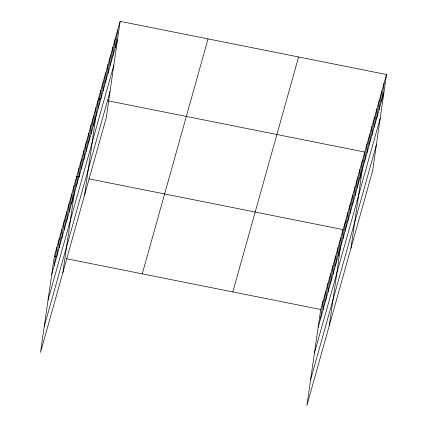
<?xml version="1.0" encoding="UTF-8"?>
<svg xmlns="http://www.w3.org/2000/svg" width="427" height="427" viewBox="0 0 427 427"><rect width="100%" height="100%" fill="white"/><g stroke="black" fill="none" stroke-linecap="round" stroke-linejoin="round"><path stroke-width="0.64" d="M120.142 21.35L54.352 256.301L40.49 352.472L106.28 117.521L120.142 21.35L386.51 74.528L372.648 170.699L306.858 405.65L320.72 309.479L386.51 74.528M54.245 265.386L56.834 247.425M56.732 256.51L59.321 238.554M59.22 247.633L61.808 229.678M61.701 238.757L64.29 220.802M64.189 229.881L66.777 211.925M66.676 221.005L69.259 203.049M69.158 212.128L71.747 194.173M71.645 203.252L74.234 185.297M62.86 272.591L76.716 176.42L79.267 176.927M76.545 185.761L79.128 167.806M78.958 177.146L81.541 159.191M81.365 168.532L83.954 150.576M83.777 159.917L86.366 141.961M86.19 151.302L88.779 133.347M88.602 142.687L91.191 124.732M91.015 134.073L93.604 116.117M93.428 125.458L96.016 107.497M84.573 195.054L98.429 98.883L100.975 99.395M98.253 108.228L100.841 90.268M100.665 99.614L103.254 81.653M103.078 90.994L105.666 73.038M105.49 82.379L108.079 64.424M107.903 73.764L110.492 55.809M110.315 65.15L112.904 47.194M112.728 56.535L115.317 38.579M115.141 47.92L117.729 29.965M320.618 318.558L323.207 300.603M323.1 309.682L325.689 291.726M325.587 300.805L328.176 282.85M328.075 291.929L330.658 273.974M330.557 283.058L333.145 265.098M333.044 274.182L335.633 256.221M335.531 265.306L338.115 247.345M338.013 256.43L340.602 238.469M329.228 325.764L343.089 229.598L88.821 178.833M342.913 238.939L345.502 220.978M345.326 230.324L347.914 212.363M347.738 221.709L350.327 203.748M350.151 213.094L352.739 195.134M352.563 204.474L355.147 186.519M354.976 195.86L357.559 177.904M357.388 187.245L359.972 169.289M359.801 178.63L362.384 160.675M350.941 248.231L364.797 152.06L107.983 100.793M364.621 161.401L367.209 143.445M367.033 152.786L369.622 134.831M369.446 144.171L372.034 126.216M371.858 135.556L374.447 117.601M374.271 126.942L376.86 108.986M376.683 118.327L379.272 100.372M379.096 109.712L381.685 91.757M381.508 101.098L384.097 83.142M51.763 274.262L117.553 39.305M48.043 300.069L113.833 65.117M44.211 326.666L110.001 91.709M142.25 273.851L208.04 38.9M232.816 291.929L298.606 56.978M318.131 327.434L383.921 92.483M314.411 353.246L380.201 118.295M310.578 379.838L376.368 144.886M54.352 256.301L56.898 256.814M66.452 258.719L320.72 309.479"/></g></svg>
